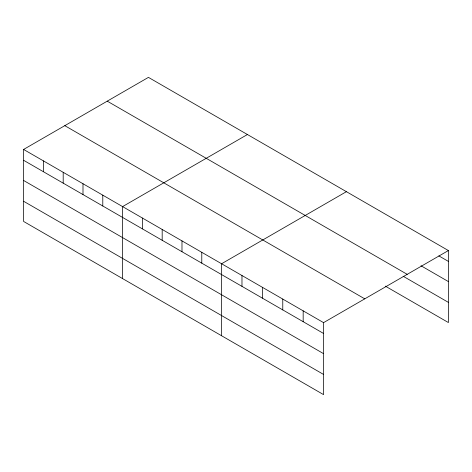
<?xml version="1.0" encoding="UTF-8"?>
<svg xmlns="http://www.w3.org/2000/svg" width="472" height="472" viewBox="0 0 472 472"><rect width="100%" height="100%" fill="white"/><g stroke="black" fill="none" stroke-linecap="round" stroke-linejoin="round"><path stroke-width="0.71" d="M323.568 353.652L323.568 322.63L23.6 149.447L23.6 221.445L323.568 394.627L323.568 353.652L23.6 180.469M385.294 286.12L448.4 322.553L448.4 250.555L148.432 77.373L23.6 149.447M247.422 134.526L122.59 206.594L122.59 278.592M346.413 191.673L221.58 263.748L221.58 335.745M323.568 322.63L448.4 250.555M438.836 255.877L448.4 261.399M420.989 265.754L448.4 281.577M107.238 101.155L407.206 274.338M403.141 276.244L448.4 302.375M64.794 125.658L364.762 298.847M23.6 160.285L323.568 333.468M23.6 201.261L323.568 374.443M303.171 310.853L303.171 321.692M282.769 299.077L282.769 309.915M262.373 287.3L262.373 298.139M241.977 275.524L241.977 286.362M201.78 252.313L201.78 263.158M181.985 240.885L181.985 251.729M162.185 229.457L162.185 240.295M142.385 218.023L142.385 228.867M102.79 195.166L102.79 206.004M82.995 183.732L82.995 194.576M63.195 172.304L63.195 183.148M43.4 160.875L43.4 171.714"/></g></svg>
